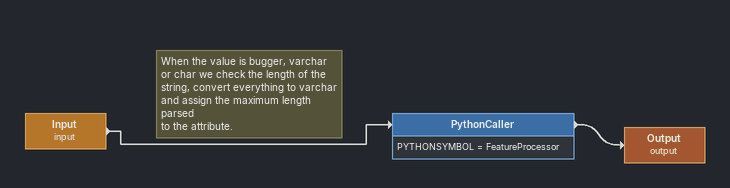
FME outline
Input (input)
    -> PythonCaller
Note: When the value is bugger, varchar or char we check the length of the / string, convert everything to varchar and assign the maximum length parsed / to the attribute.
PythonCaller
    PYTHONSYMBOL = FeatureProcessor
    -> Output (output)
Output (output)
